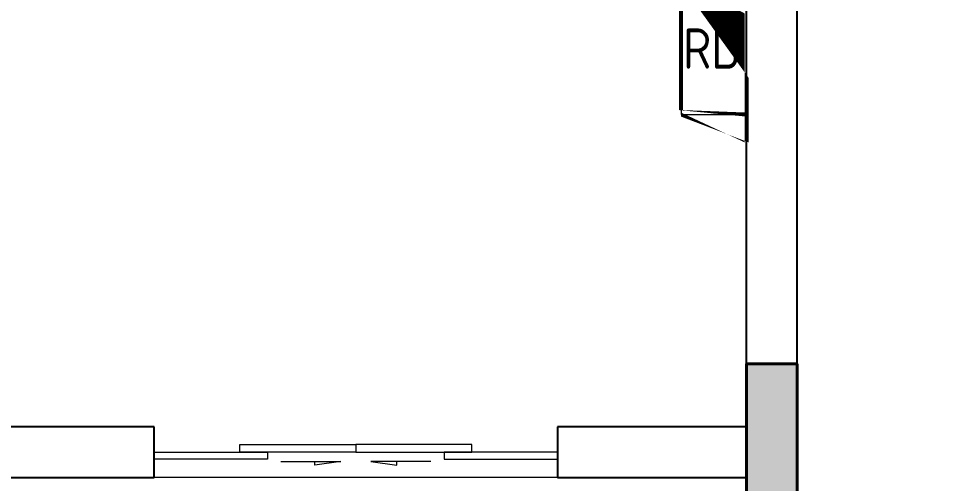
# Model space of a CAD drawing. Extents: x 3753737 to 4713801, y -857380 to 24339.
# Drawn here: x 4475560 to 4479199, y -739659 to -737812 of the extents above; entities that cross this region are included whole.
import ezdxf
from ezdxf.enums import TextEntityAlignment as Align

# ---------------------------------------------------------------- set-up
doc = ezdxf.new("R2010")
doc.units = 0
doc.header["$LTSCALE"] = 1000
doc.header["$MEASUREMENT"] = 0
doc.layers.get('0').update_dxf_attribs({"linetype": 'CONTINUOUS'})
doc.layers.add('!!电气', color=1, linetype='CONTINUOUS')
doc.layers.add('WALL', color=252, linetype='CONTINUOUS')
for name, color, linetype, lineweight in [('COLUMN', 252, 'CONTINUOUS', 40), ('EQUIP-消防', 3, 'CONTINUOUS', 20), ('PUB_HATCH', 8, 'CONTINUOUS', 9), ('WINDOW', 146, 'CONTINUOUS', 20)]:
    doc.layers.add(name, color=color, linetype=linetype, lineweight=lineweight)
doc.styles.get("Standard").update_dxf_attribs({"font": 'gbenor.shx', "bigfont": 'gbcbig.shx'})

# ---------------------------------------------------------------- blocks, each defined once
blk = doc.blocks.new('GFDGFSDFGD')
at = {"layer": 'PUB_HATCH'}
blk.add_hatch(color=256, dxfattribs=at).paths.add_polyline_path([(430566.578403281, 364323.7167694948), (430566.578403281, 364523.7167694647), (430016.5903762192, 364523.7167694846), (430016.5903769424, 365973.7087152099), (429816.5903769735, 365973.7087152099), (429816.5903762192, 364323.7167694846)])
at = {"layer": 'COLUMN', "color": 252}
for p, q in [((430016.5903769424, 365973.7087152099), (429816.5903769735, 365973.7087152099)), ((429816.5903769735, 365973.7087152099), (429816.5903762192, 364323.7167694846)), ((430016.5903762192, 364523.7167694846), (430016.5903769424, 365973.7087152099))]:
    blk.add_line(p, q, dxfattribs=at)
blk = doc.blocks.new('$DorLib2D$00000138')
at = {"color": 0, "linetype": 'Continuous'}
for p, q in [((-0.2875000000003638, -2.13e-14), (-0.2875000000003638, 0.1537753792110692)), ((-0.2875000000003638, 0.1537753792110692), (0, 0.1537753792110692)), ((0, 0.1537753792110976), (0, 7.1e-15)), ((0.2875000000003638, 0.1537753792110692), (0, 0.1537753792110692)), ((0.2875000000003638, -2.13e-14), (0.2875000000003638, 0.1537753792110692)), ((-0.5, -0.139864741756405), (-0.5, -2.13e-14)), ((-0.5, -2.13e-14), (-0.21875, -2.13e-14)), ((0, -2.13e-14), (-0.2875000000003638, -2.13e-14)), ((-0.21875, -2.13e-14), (-0.21875, -0.139864741756405)), ((0, -2.13e-14), (0.2875000000003638, -2.13e-14)), ((0.21875, -2.13e-14), (0.21875, -0.139864741756405)), ((0.5, -2.13e-14), (0.21875, -2.13e-14)), ((0.5, -2.13e-14), (0.5, -0.194552241756405)), ((0.5, -0.139864741756405), (0.5, -2.13e-14)), ((-0.21875, -0.139864741756405), (-0.5, -0.139864741756405)), ((0.21875, -0.139864741756405), (0.5, -0.139864741756405)), ((-0.1856715078083653, -0.1859990653694013), (-0.0370241864184209, -0.1859990653694013)), ((-0.0370241864184209, -0.1859990653694013), (-0.101855674160106, -0.2582593850092678)), ((-0.101855674160106, -0.2582593850092678), (-0.101855674160106, -0.1859990653694013)), ((0.1856715078083653, -0.1859990653694013), (0.0370241864184209, -0.1859990653694013)), ((0.0370241864184209, -0.1859990653694013), (0.101855674160106, -0.2582593850092678)), ((0.101855674160106, -0.2582593850092678), (0.101855674160106, -0.1859990653694013))]:
    blk.add_line(p, q, dxfattribs=at)
blk = doc.blocks.new('A$C5F341E43')
at = {"layer": 'WALL', "color": 252}
for p, q in [((9199.99999927186, 1899.999998886351), (9199.999999639735, 4899.999998886433)), ((9399.999999259599, 1799.999998872246), (9399.99999961521, 4699.999998882588)), ((6849.906582290288, 1899.999998929653), (6049.999999738744, 1899.999998944392)), ((6849.906582286602, 1699.999998929653), (6849.906582290288, 1899.999998929653)), ((9199.99999927186, 1899.999998886351), (8449.906582290287, 1899.999998900172)), ((8449.906582290287, 1899.999998900172), (8449.906582286601, 1699.999998900172)), ((9399.999999292466, 699.9999910989925), (9399.999999259599, 1799.999998887496)), ((6049.99999973506, 1699.999998944392), (6849.906582286602, 1699.999998929653)), ((8449.906582286601, 1699.999998900172), (9199.999999262587, 1699.999998886351)), ((9199.999999292466, 699.9999911150746), (9199.999999262587, 1699.999998886351))]:
    blk.add_line(p, q, dxfattribs=at)
at = {"layer": 'WINDOW', "color": 252}
blk.add_line((8449.906582286601, 1699.999998900171), (6849.906582286601, 1699.999998929653), dxfattribs=at)
at = {"color": 252}
blk.add_blockref('GFDGFSDFGD', (-420616.5786992437, -363823.7248326879), dxfattribs=at)
at = {"layer": 'WINDOW', "color": 252, "xscale": 1600, "yscale": -200, "zscale": 1600, "rotation": 179.9999999989443}
blk.add_blockref('$DorLib2D$00000138', (7649.906582288444, 1799.999998914913), dxfattribs=at)
blk = doc.blocks.new('$equip$00002771')
for p, q in [((-0.6500000000087311, 0.6500000000014552), (-0.6500000000087311, 0)), ((0.6500000000087311, 0.6500000000014552), (-0.6500000000087311, 0.6500000000014552)), ((0.6500000000087311, 0), (0.6500000000087311, 0.6500000000014552)), ((-0.6500000000087311, 0), (0.6500000000087311, 0))]:
    blk.add_line(p, q)
at = {"const_width": 0.04}
blk.add_lwpolyline([(-0.6500000000087311, 0.6500000000014552), (-0.6500000000087311, 0), (0.6500000000087311, 0), (0.6500000000087311, 0.6500000000014552), (-0.6500000000087311, 0.6500000000014552), (-0.6500000000087311, 0)], dxfattribs=at)
for p in [(0, 0.6500000000014552), (-0.6500000000087311, 0.3250000000007276), (0.6500000000087311, 0.3250000000007276), (0, 0)]:
    blk.add_point(p)
at = {"color": 7}
blk.add_attdef('$TEXT$', text='', height=0.4, dxfattribs=at).set_placement((0.006237997862626798, 0.3429758970196417), align=Align.MIDDLE_CENTER)
at = {"color": 7, "flags": 1}
for tag, height, p in [('B', 0.4, (0.9046029297314817, 0.2456043182446592)), ('A', 2e-05, (0, 0))]:
    blk.add_attdef(tag, text='', height=height, dxfattribs=at).set_placement(p, align=Align.MIDDLE_CENTER)

msp = doc.modelspace()

# ---------------------------------------------------------------- block references
at = {"layer": '!!电气'}
msp.add_blockref('A$C5F341E43', (4469248.63177754, -741333.7728230425), dxfattribs=at)
at = {"layer": 'EQUIP-消防', "color": 6}
ref = msp.add_blockref('$equip$00002771', (4478448.631776995, -737933.7728241559), dxfattribs=dict(at, xscale=400, yscale=400, zscale=400, rotation=90.00000000024009))
ref.add_attrib('$TEXT$', 'RD', dxfattribs={"layer": '0', "color": 7, "height": 160}).set_placement((4478311.441418188, -737931.2776250115), align=Align.MIDDLE_CENTER)

doc.saveas('drawing.dxf')
